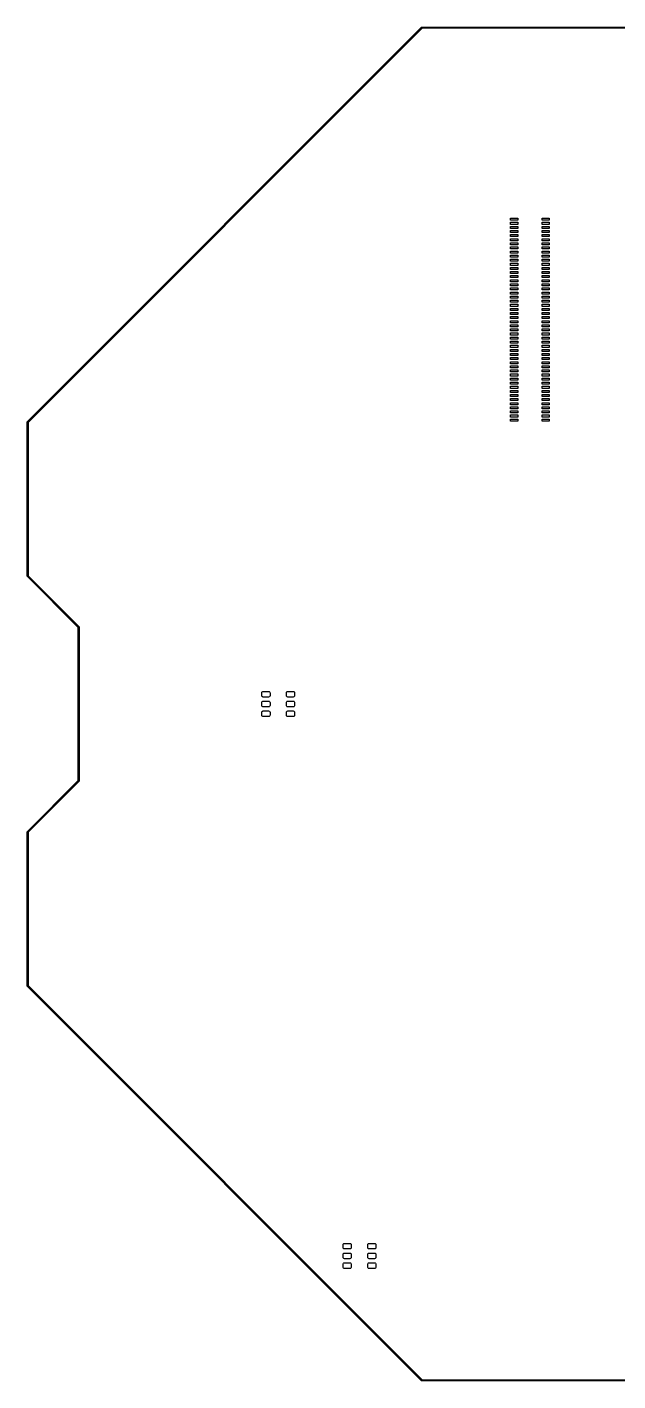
# Model space of a CAD drawing. Extents: x 39 to 172, y -172 to -39.
# Drawn here: x 39.4 to 97.1, y -171.5 to -39.4 of the extents above; entities that cross this region are included whole.
import ezdxf

# ---------------------------------------------------------------- set-up
doc = ezdxf.new("R2010")
doc.units = 0
doc.layers.add('BLACK', color=7, linetype='CONTINUOUS')

msp = doc.modelspace()

# ---------------------------------------------------------------- linework, layer by layer
at = {"layer": 'BLACK', "linetype": 'CONTINUOUS'}
for p, q in [((39.464645, -77.964645), (77.964645, -39.464645)), ((78.02071, -39.55), (39.55, -78.02071)), ((77.964645, -39.464645), (78, -39.45)), ((78, -39.45), (133, -39.45)), ((132.97929, -39.55), (78.02071, -39.55)), ((86.65, -58.3), (86.65, -58.1)), ((86.65, -58.1), (87.35, -58.1)), ((87.35, -58.1), (87.35, -58.3)), ((89.73, -58.3), (89.73, -58.1)), ((89.73, -58.1), (90.43, -58.1)), ((90.43, -58.1), (90.43, -58.3)), ((87.35, -58.3), (86.65, -58.3)), ((86.65, -58.7), (86.65, -58.5)), ((86.65, -58.5), (87.35, -58.5)), ((87.35, -58.7), (86.65, -58.7)), ((86.65, -59.1), (86.65, -58.9)), ((86.65, -58.9), (87.35, -58.9)), ((87.35, -59.1), (86.65, -59.1)), ((86.65, -59.5), (86.65, -59.3)), ((86.65, -59.3), (87.35, -59.3)), ((87.35, -58.5), (87.35, -58.7)), ((87.35, -58.9), (87.35, -59.1)), ((87.35, -59.3), (87.35, -59.5)), ((90.43, -58.3), (89.73, -58.3)), ((89.73, -58.7), (89.73, -58.5)), ((89.73, -58.5), (90.43, -58.5)), ((90.43, -58.7), (89.73, -58.7)), ((89.73, -59.1), (89.73, -58.9)), ((89.73, -58.9), (90.43, -58.9)), ((90.43, -59.1), (89.73, -59.1)), ((89.73, -59.5), (89.73, -59.3)), ((89.73, -59.3), (90.43, -59.3)), ((90.43, -58.5), (90.43, -58.7)), ((90.43, -58.9), (90.43, -59.1)), ((90.43, -59.3), (90.43, -59.5)), ((87.35, -59.5), (86.65, -59.5)), ((86.65, -59.9), (86.65, -59.7)), ((86.65, -59.7), (87.35, -59.7)), ((87.35, -59.9), (86.65, -59.9)), ((86.65, -60.3), (86.65, -60.1)), ((86.65, -60.1), (87.35, -60.1)), ((87.35, -60.3), (86.65, -60.3)), ((86.65, -60.7), (86.65, -60.5)), ((86.65, -60.5), (87.35, -60.5)), ((87.35, -60.7), (86.65, -60.7)), ((87.35, -59.7), (87.35, -59.9)), ((87.35, -60.1), (87.35, -60.3)), ((87.35, -60.5), (87.35, -60.7)), ((90.43, -59.5), (89.73, -59.5)), ((89.73, -59.9), (89.73, -59.7)), ((89.73, -59.7), (90.43, -59.7)), ((90.43, -59.9), (89.73, -59.9)), ((89.73, -60.3), (89.73, -60.1)), ((89.73, -60.1), (90.43, -60.1)), ((90.43, -60.3), (89.73, -60.3)), ((89.73, -60.7), (89.73, -60.5)), ((89.73, -60.5), (90.43, -60.5)), ((90.43, -60.7), (89.73, -60.7)), ((90.43, -59.7), (90.43, -59.9)), ((90.43, -60.1), (90.43, -60.3)), ((90.43, -60.5), (90.43, -60.7)), ((86.65, -61.1), (86.65, -60.9)), ((86.65, -60.9), (87.35, -60.9)), ((87.35, -61.1), (86.65, -61.1)), ((86.65, -61.5), (86.65, -61.3)), ((86.65, -61.3), (87.35, -61.3)), ((87.35, -61.5), (86.65, -61.5)), ((86.65, -61.9), (86.65, -61.7)), ((86.65, -61.7), (87.35, -61.7)), ((87.35, -61.9), (86.65, -61.9)), ((87.35, -60.9), (87.35, -61.1)), ((87.35, -61.3), (87.35, -61.5)), ((87.35, -61.7), (87.35, -61.9)), ((89.73, -61.1), (89.73, -60.9)), ((89.73, -60.9), (90.43, -60.9)), ((90.43, -61.1), (89.73, -61.1)), ((89.73, -61.5), (89.73, -61.3)), ((89.73, -61.3), (90.43, -61.3)), ((90.43, -61.5), (89.73, -61.5)), ((89.73, -61.9), (89.73, -61.7)), ((89.73, -61.7), (90.43, -61.7)), ((90.43, -61.9), (89.73, -61.9)), ((90.43, -60.9), (90.43, -61.1)), ((90.43, -61.3), (90.43, -61.5)), ((90.43, -61.7), (90.43, -61.9)), ((86.65, -62.3), (86.65, -62.1)), ((86.65, -62.1), (87.35, -62.1)), ((87.35, -62.3), (86.65, -62.3)), ((86.65, -62.7), (86.65, -62.5)), ((86.65, -62.5), (87.35, -62.5)), ((87.35, -62.7), (86.65, -62.7)), ((86.65, -63.1), (86.65, -62.9)), ((86.65, -62.9), (87.35, -62.9)), ((87.35, -63.1), (86.65, -63.1)), ((86.65, -63.5), (86.65, -63.3)), ((86.65, -63.3), (87.35, -63.3)), ((87.35, -62.1), (87.35, -62.3)), ((87.35, -62.5), (87.35, -62.7)), ((87.35, -62.9), (87.35, -63.1)), ((87.35, -63.3), (87.35, -63.5)), ((89.73, -62.3), (89.73, -62.1)), ((89.73, -62.1), (90.43, -62.1)), ((90.43, -62.3), (89.73, -62.3)), ((89.73, -62.7), (89.73, -62.5)), ((89.73, -62.5), (90.43, -62.5)), ((90.43, -62.7), (89.73, -62.7)), ((89.73, -63.1), (89.73, -62.9)), ((89.73, -62.9), (90.43, -62.9)), ((90.43, -63.1), (89.73, -63.1)), ((89.73, -63.5), (89.73, -63.3)), ((89.73, -63.3), (90.43, -63.3)), ((90.43, -62.1), (90.43, -62.3)), ((90.43, -62.5), (90.43, -62.7)), ((90.43, -62.9), (90.43, -63.1)), ((90.43, -63.3), (90.43, -63.5)), ((87.35, -63.5), (86.65, -63.5)), ((86.65, -63.9), (86.65, -63.7)), ((86.65, -63.7), (87.35, -63.7)), ((87.35, -63.9), (86.65, -63.9)), ((86.65, -64.3), (86.65, -64.1)), ((86.65, -64.1), (87.35, -64.1)), ((87.35, -64.3), (86.65, -64.3)), ((86.65, -64.7), (86.65, -64.5)), ((86.65, -64.5), (87.35, -64.5)), ((87.35, -64.7), (86.65, -64.7)), ((87.35, -63.7), (87.35, -63.9)), ((87.35, -64.1), (87.35, -64.3)), ((87.35, -64.5), (87.35, -64.7)), ((90.43, -63.5), (89.73, -63.5)), ((89.73, -63.9), (89.73, -63.7)), ((89.73, -63.7), (90.43, -63.7)), ((90.43, -63.9), (89.73, -63.9)), ((89.73, -64.3), (89.73, -64.1)), ((89.73, -64.1), (90.43, -64.1)), ((90.43, -64.3), (89.73, -64.3)), ((89.73, -64.7), (89.73, -64.5)), ((89.73, -64.5), (90.43, -64.5)), ((90.43, -64.7), (89.73, -64.7)), ((90.43, -63.7), (90.43, -63.9)), ((90.43, -64.1), (90.43, -64.3)), ((90.43, -64.5), (90.43, -64.7)), ((86.65, -65.1), (86.65, -64.9)), ((86.65, -64.9), (87.35, -64.9)), ((87.35, -65.1), (86.65, -65.1)), ((86.65, -65.5), (86.65, -65.3)), ((86.65, -65.3), (87.35, -65.3)), ((87.35, -65.5), (86.65, -65.5)), ((86.65, -65.9), (86.65, -65.7)), ((86.65, -65.7), (87.35, -65.7)), ((87.35, -65.9), (86.65, -65.9)), ((87.35, -64.9), (87.35, -65.1)), ((87.35, -65.3), (87.35, -65.5)), ((87.35, -65.7), (87.35, -65.9)), ((89.73, -65.1), (89.73, -64.9)), ((89.73, -64.9), (90.43, -64.9)), ((90.43, -65.1), (89.73, -65.1)), ((89.73, -65.5), (89.73, -65.3)), ((89.73, -65.3), (90.43, -65.3)), ((90.43, -65.5), (89.73, -65.5)), ((89.73, -65.9), (89.73, -65.7)), ((89.73, -65.7), (90.43, -65.7)), ((90.43, -65.9), (89.73, -65.9)), ((90.43, -64.9), (90.43, -65.1)), ((90.43, -65.3), (90.43, -65.5)), ((90.43, -65.7), (90.43, -65.9)), ((86.65, -66.3), (86.65, -66.1)), ((86.65, -66.1), (87.35, -66.1)), ((87.35, -66.3), (86.65, -66.3)), ((86.65, -66.7), (86.65, -66.5)), ((86.65, -66.5), (87.35, -66.5)), ((87.35, -66.7), (86.65, -66.7)), ((86.65, -67.1), (86.65, -66.9)), ((86.65, -66.9), (87.35, -66.9)), ((87.35, -67.1), (86.65, -67.1)), ((86.65, -67.5), (86.65, -67.3)), ((86.65, -67.3), (87.35, -67.3)), ((87.35, -66.1), (87.35, -66.3)), ((87.35, -66.5), (87.35, -66.7)), ((87.35, -66.9), (87.35, -67.1)), ((87.35, -67.3), (87.35, -67.5)), ((89.73, -66.3), (89.73, -66.1)), ((89.73, -66.1), (90.43, -66.1)), ((90.43, -66.3), (89.73, -66.3)), ((89.73, -66.7), (89.73, -66.5)), ((89.73, -66.5), (90.43, -66.5)), ((90.43, -66.7), (89.73, -66.7)), ((89.73, -67.1), (89.73, -66.9)), ((89.73, -66.9), (90.43, -66.9)), ((90.43, -67.1), (89.73, -67.1)), ((89.73, -67.5), (89.73, -67.3)), ((89.73, -67.3), (90.43, -67.3)), ((90.43, -66.1), (90.43, -66.3)), ((90.43, -66.5), (90.43, -66.7)), ((90.43, -66.9), (90.43, -67.1)), ((90.43, -67.3), (90.43, -67.5)), ((87.35, -67.5), (86.65, -67.5)), ((86.65, -67.9), (86.65, -67.7)), ((86.65, -67.7), (87.35, -67.7)), ((87.35, -67.9), (86.65, -67.9)), ((86.65, -68.3), (86.65, -68.1)), ((86.65, -68.1), (87.35, -68.1)), ((87.35, -68.3), (86.65, -68.3)), ((86.65, -68.7), (86.65, -68.5)), ((86.65, -68.5), (87.35, -68.5)), ((87.35, -67.7), (87.35, -67.9)), ((87.35, -68.1), (87.35, -68.3)), ((87.35, -68.5), (87.35, -68.7)), ((90.43, -67.5), (89.73, -67.5)), ((89.73, -67.9), (89.73, -67.7)), ((89.73, -67.7), (90.43, -67.7)), ((90.43, -67.9), (89.73, -67.9)), ((89.73, -68.3), (89.73, -68.1)), ((89.73, -68.1), (90.43, -68.1)), ((90.43, -68.3), (89.73, -68.3)), ((89.73, -68.7), (89.73, -68.5)), ((89.73, -68.5), (90.43, -68.5)), ((90.43, -67.7), (90.43, -67.9)), ((90.43, -68.1), (90.43, -68.3)), ((90.43, -68.5), (90.43, -68.7)), ((87.35, -68.7), (86.65, -68.7)), ((86.65, -69.1), (86.65, -68.9)), ((86.65, -68.9), (87.35, -68.9)), ((87.35, -69.1), (86.65, -69.1)), ((86.65, -69.5), (86.65, -69.3)), ((86.65, -69.3), (87.35, -69.3)), ((87.35, -69.5), (86.65, -69.5)), ((86.65, -69.9), (86.65, -69.7)), ((86.65, -69.7), (87.35, -69.7)), ((87.35, -69.9), (86.65, -69.9)), ((87.35, -68.9), (87.35, -69.1)), ((87.35, -69.3), (87.35, -69.5)), ((87.35, -69.7), (87.35, -69.9)), ((90.43, -68.7), (89.73, -68.7)), ((89.73, -69.1), (89.73, -68.9)), ((89.73, -68.9), (90.43, -68.9)), ((90.43, -69.1), (89.73, -69.1)), ((89.73, -69.5), (89.73, -69.3)), ((89.73, -69.3), (90.43, -69.3)), ((90.43, -69.5), (89.73, -69.5)), ((89.73, -69.9), (89.73, -69.7)), ((89.73, -69.7), (90.43, -69.7)), ((90.43, -69.9), (89.73, -69.9)), ((90.43, -68.9), (90.43, -69.1)), ((90.43, -69.3), (90.43, -69.5)), ((90.43, -69.7), (90.43, -69.9)), ((86.65, -70.3), (86.65, -70.1)), ((86.65, -70.1), (87.35, -70.1)), ((87.35, -70.3), (86.65, -70.3)), ((86.65, -70.7), (86.65, -70.5)), ((86.65, -70.5), (87.35, -70.5)), ((87.35, -70.7), (86.65, -70.7)), ((86.65, -71.1), (86.65, -70.9)), ((86.65, -70.9), (87.35, -70.9)), ((87.35, -71.1), (86.65, -71.1)), ((86.65, -71.5), (86.65, -71.3)), ((86.65, -71.3), (87.35, -71.3)), ((87.35, -70.1), (87.35, -70.3)), ((87.35, -70.5), (87.35, -70.7)), ((87.35, -70.9), (87.35, -71.1)), ((87.35, -71.3), (87.35, -71.5)), ((89.73, -70.3), (89.73, -70.1)), ((89.73, -70.1), (90.43, -70.1)), ((90.43, -70.3), (89.73, -70.3)), ((89.73, -70.7), (89.73, -70.5)), ((89.73, -70.5), (90.43, -70.5)), ((90.43, -70.7), (89.73, -70.7)), ((89.73, -71.1), (89.73, -70.9)), ((89.73, -70.9), (90.43, -70.9)), ((90.43, -71.1), (89.73, -71.1)), ((89.73, -71.5), (89.73, -71.3)), ((89.73, -71.3), (90.43, -71.3)), ((90.43, -70.1), (90.43, -70.3)), ((90.43, -70.5), (90.43, -70.7)), ((90.43, -70.9), (90.43, -71.1)), ((90.43, -71.3), (90.43, -71.5)), ((87.35, -71.5), (86.65, -71.5)), ((86.65, -71.9), (86.65, -71.7)), ((86.65, -71.7), (87.35, -71.7)), ((87.35, -71.9), (86.65, -71.9)), ((86.65, -72.3), (86.65, -72.1)), ((86.65, -72.1), (87.35, -72.1)), ((87.35, -72.3), (86.65, -72.3)), ((86.65, -72.7), (86.65, -72.5)), ((86.65, -72.5), (87.35, -72.5)), ((87.35, -71.7), (87.35, -71.9)), ((87.35, -72.1), (87.35, -72.3)), ((87.35, -72.5), (87.35, -72.7)), ((90.43, -71.5), (89.73, -71.5)), ((89.73, -71.9), (89.73, -71.7)), ((89.73, -71.7), (90.43, -71.7)), ((90.43, -71.9), (89.73, -71.9)), ((89.73, -72.3), (89.73, -72.1)), ((89.73, -72.1), (90.43, -72.1)), ((90.43, -72.3), (89.73, -72.3)), ((89.73, -72.7), (89.73, -72.5)), ((89.73, -72.5), (90.43, -72.5)), ((90.43, -71.7), (90.43, -71.9)), ((90.43, -72.1), (90.43, -72.3)), ((90.43, -72.5), (90.43, -72.7)), ((87.35, -72.7), (86.65, -72.7)), ((86.65, -73.1), (86.65, -72.9)), ((86.65, -72.9), (87.35, -72.9)), ((87.35, -73.1), (86.65, -73.1)), ((86.65, -73.5), (86.65, -73.3)), ((86.65, -73.3), (87.35, -73.3)), ((87.35, -73.5), (86.65, -73.5)), ((86.65, -73.9), (86.65, -73.7)), ((86.65, -73.7), (87.35, -73.7)), ((87.35, -73.9), (86.65, -73.9)), ((87.35, -72.9), (87.35, -73.1)), ((87.35, -73.3), (87.35, -73.5)), ((87.35, -73.7), (87.35, -73.9)), ((90.43, -72.7), (89.73, -72.7)), ((89.73, -73.1), (89.73, -72.9)), ((89.73, -72.9), (90.43, -72.9)), ((90.43, -73.1), (89.73, -73.1)), ((89.73, -73.5), (89.73, -73.3)), ((89.73, -73.3), (90.43, -73.3)), ((90.43, -73.5), (89.73, -73.5)), ((89.73, -73.9), (89.73, -73.7)), ((89.73, -73.7), (90.43, -73.7)), ((90.43, -73.9), (89.73, -73.9)), ((90.43, -72.9), (90.43, -73.1)), ((90.43, -73.3), (90.43, -73.5)), ((90.43, -73.7), (90.43, -73.9)), ((86.65, -74.3), (86.65, -74.1)), ((86.65, -74.1), (87.35, -74.1)), ((87.35, -74.3), (86.65, -74.3)), ((86.65, -74.7), (86.65, -74.5)), ((86.65, -74.5), (87.35, -74.5)), ((87.35, -74.7), (86.65, -74.7)), ((86.65, -75.1), (86.65, -74.9)), ((86.65, -74.9), (87.35, -74.9)), ((87.35, -75.1), (86.65, -75.1)), ((87.35, -74.1), (87.35, -74.3)), ((87.35, -74.5), (87.35, -74.7)), ((87.35, -74.9), (87.35, -75.1)), ((89.73, -74.3), (89.73, -74.1)), ((89.73, -74.1), (90.43, -74.1)), ((90.43, -74.3), (89.73, -74.3)), ((89.73, -74.7), (89.73, -74.5)), ((89.73, -74.5), (90.43, -74.5)), ((90.43, -74.7), (89.73, -74.7)), ((89.73, -75.1), (89.73, -74.9)), ((89.73, -74.9), (90.43, -74.9)), ((90.43, -75.1), (89.73, -75.1)), ((90.43, -74.1), (90.43, -74.3)), ((90.43, -74.5), (90.43, -74.7)), ((90.43, -74.9), (90.43, -75.1)), ((86.65, -75.5), (86.65, -75.3)), ((86.65, -75.3), (87.35, -75.3)), ((87.35, -75.5), (86.65, -75.5)), ((86.65, -75.9), (86.65, -75.7)), ((86.65, -75.7), (87.35, -75.7)), ((87.35, -75.9), (86.65, -75.9)), ((86.65, -76.3), (86.65, -76.1)), ((86.65, -76.1), (87.35, -76.1)), ((87.35, -76.3), (86.65, -76.3)), ((86.65, -76.7), (86.65, -76.5)), ((86.65, -76.5), (87.35, -76.5)), ((87.35, -75.3), (87.35, -75.5)), ((87.35, -75.7), (87.35, -75.9)), ((87.35, -76.1), (87.35, -76.3)), ((87.35, -76.5), (87.35, -76.7)), ((89.73, -75.5), (89.73, -75.3)), ((89.73, -75.3), (90.43, -75.3)), ((90.43, -75.5), (89.73, -75.5)), ((89.73, -75.9), (89.73, -75.7)), ((89.73, -75.7), (90.43, -75.7)), ((90.43, -75.9), (89.73, -75.9)), ((89.73, -76.3), (89.73, -76.1)), ((89.73, -76.1), (90.43, -76.1)), ((90.43, -76.3), (89.73, -76.3)), ((89.73, -76.7), (89.73, -76.5)), ((89.73, -76.5), (90.43, -76.5)), ((90.43, -75.3), (90.43, -75.5)), ((90.43, -75.7), (90.43, -75.9)), ((90.43, -76.1), (90.43, -76.3)), ((90.43, -76.5), (90.43, -76.7)), ((87.35, -76.7), (86.65, -76.7)), ((86.65, -77.1), (86.65, -76.9)), ((86.65, -76.9), (87.35, -76.9)), ((87.35, -77.1), (86.65, -77.1)), ((86.65, -77.5), (86.65, -77.3)), ((86.65, -77.3), (87.35, -77.3)), ((87.35, -77.5), (86.65, -77.5)), ((86.65, -77.9), (86.65, -77.7)), ((86.65, -77.7), (87.35, -77.7)), ((87.35, -77.9), (86.65, -77.9)), ((87.35, -76.9), (87.35, -77.1)), ((87.35, -77.3), (87.35, -77.5)), ((87.35, -77.7), (87.35, -77.9)), ((90.43, -76.7), (89.73, -76.7)), ((89.73, -77.1), (89.73, -76.9)), ((89.73, -76.9), (90.43, -76.9)), ((90.43, -77.1), (89.73, -77.1)), ((89.73, -77.5), (89.73, -77.3)), ((89.73, -77.3), (90.43, -77.3)), ((90.43, -77.5), (89.73, -77.5)), ((89.73, -77.9), (89.73, -77.7)), ((89.73, -77.7), (90.43, -77.7)), ((90.43, -77.9), (89.73, -77.9)), ((90.43, -76.9), (90.43, -77.1)), ((90.43, -77.3), (90.43, -77.5)), ((90.43, -77.7), (90.43, -77.9)), ((39.45, -78), (39.464645, -77.964645)), ((39.45, -93), (39.45, -78)), ((39.55, -78.02071), (39.55, -92.97929)), ((39.464645, -93.035355), (39.45, -93)), ((44.45, -98.02071), (39.464645, -93.035355)), ((39.55, -92.97929), (44.535355, -97.964645)), ((44.45, -105.5), (44.45, -98.02071)), ((44.535355, -97.964645), (44.55, -98)), ((44.55, -98), (44.55, -105.5)), ((62.380467, -104.359881), (62.410273, -104.315273)), ((62.410273, -104.315273), (62.454881, -104.285467)), ((62.454881, -104.285467), (62.5075, -104.275)), ((62.5075, -104.275), (63.0325, -104.275)), ((63.0325, -104.275), (63.085119, -104.285467)), ((63.085119, -104.285467), (63.129727, -104.315273)), ((63.129727, -104.315273), (63.159533, -104.359881)), ((64.780467, -104.359881), (64.810273, -104.315273)), ((64.810273, -104.315273), (64.854881, -104.285467)), ((64.854881, -104.285467), (64.9075, -104.275)), ((64.9075, -104.275), (65.4325, -104.275)), ((65.4325, -104.275), (65.485119, -104.285467)), ((65.485119, -104.285467), (65.529727, -104.315273)), ((65.529727, -104.315273), (65.559533, -104.359881)), ((44.45, -112.97929), (44.45, -105.5)), ((44.55, -105.5), (44.55, -113)), ((62.37, -104.4125), (62.380467, -104.359881)), ((62.37, -104.6875), (62.37, -104.4125)), ((62.380467, -104.740119), (62.37, -104.6875)), ((62.37, -105.3625), (62.380467, -105.309881)), ((62.37, -105.6375), (62.37, -105.3625)), ((62.380467, -105.690119), (62.37, -105.6375)), ((62.410273, -104.784727), (62.380467, -104.740119)), ((62.380467, -105.309881), (62.410273, -105.265273)), ((62.454881, -104.814533), (62.410273, -104.784727)), ((62.410273, -105.265273), (62.454881, -105.235467)), ((62.5075, -104.825), (62.454881, -104.814533)), ((62.454881, -105.235467), (62.5075, -105.225)), ((63.0325, -104.825), (62.5075, -104.825)), ((62.5075, -105.225), (63.0325, -105.225)), ((63.085119, -104.814533), (63.0325, -104.825)), ((63.0325, -105.225), (63.085119, -105.235467)), ((63.129727, -104.784727), (63.085119, -104.814533)), ((63.085119, -105.235467), (63.129727, -105.265273)), ((63.159533, -104.740119), (63.129727, -104.784727)), ((63.129727, -105.265273), (63.159533, -105.309881)), ((63.159533, -104.359881), (63.17, -104.4125)), ((63.17, -104.6875), (63.159533, -104.740119)), ((63.159533, -105.309881), (63.17, -105.3625)), ((63.17, -105.6375), (63.159533, -105.690119)), ((63.17, -104.4125), (63.17, -104.6875)), ((63.17, -105.3625), (63.17, -105.6375)), ((64.77, -104.4125), (64.780467, -104.359881)), ((64.77, -104.6875), (64.77, -104.4125)), ((64.780467, -104.740119), (64.77, -104.6875)), ((64.77, -105.3625), (64.780467, -105.309881)), ((64.77, -105.6375), (64.77, -105.3625)), ((64.780467, -105.690119), (64.77, -105.6375)), ((64.810273, -104.784727), (64.780467, -104.740119)), ((64.780467, -105.309881), (64.810273, -105.265273)), ((64.854881, -104.814533), (64.810273, -104.784727)), ((64.810273, -105.265273), (64.854881, -105.235467)), ((64.9075, -104.825), (64.854881, -104.814533)), ((64.854881, -105.235467), (64.9075, -105.225)), ((65.4325, -104.825), (64.9075, -104.825)), ((64.9075, -105.225), (65.4325, -105.225)), ((65.485119, -104.814533), (65.4325, -104.825)), ((65.4325, -105.225), (65.485119, -105.235467)), ((65.529727, -104.784727), (65.485119, -104.814533)), ((65.485119, -105.235467), (65.529727, -105.265273)), ((65.559533, -104.740119), (65.529727, -104.784727)), ((65.529727, -105.265273), (65.559533, -105.309881)), ((65.559533, -104.359881), (65.57, -104.4125)), ((65.57, -104.6875), (65.559533, -104.740119)), ((65.559533, -105.309881), (65.57, -105.3625)), ((65.57, -105.6375), (65.559533, -105.690119)), ((65.57, -104.4125), (65.57, -104.6875)), ((65.57, -105.3625), (65.57, -105.6375)), ((62.37, -106.3125), (62.380467, -106.259881)), ((62.37, -106.5875), (62.37, -106.3125)), ((62.380467, -106.640119), (62.37, -106.5875)), ((62.410273, -105.734727), (62.380467, -105.690119)), ((62.380467, -106.259881), (62.410273, -106.215273)), ((62.410273, -106.684727), (62.380467, -106.640119)), ((62.454881, -105.764533), (62.410273, -105.734727)), ((62.410273, -106.215273), (62.454881, -106.185467)), ((62.454881, -106.714533), (62.410273, -106.684727)), ((62.5075, -105.775), (62.454881, -105.764533)), ((62.454881, -106.185467), (62.5075, -106.175)), ((62.5075, -106.725), (62.454881, -106.714533)), ((63.0325, -105.775), (62.5075, -105.775)), ((62.5075, -106.175), (63.0325, -106.175)), ((63.0325, -106.725), (62.5075, -106.725)), ((63.085119, -105.764533), (63.0325, -105.775)), ((63.0325, -106.175), (63.085119, -106.185467)), ((63.085119, -106.714533), (63.0325, -106.725)), ((63.129727, -105.734727), (63.085119, -105.764533)), ((63.085119, -106.185467), (63.129727, -106.215273)), ((63.129727, -106.684727), (63.085119, -106.714533)), ((63.159533, -105.690119), (63.129727, -105.734727)), ((63.129727, -106.215273), (63.159533, -106.259881)), ((63.159533, -106.640119), (63.129727, -106.684727)), ((63.159533, -106.259881), (63.17, -106.3125)), ((63.17, -106.5875), (63.159533, -106.640119)), ((63.17, -106.3125), (63.17, -106.5875)), ((64.77, -106.3125), (64.780467, -106.259881)), ((64.77, -106.5875), (64.77, -106.3125)), ((64.780467, -106.640119), (64.77, -106.5875)), ((64.810273, -105.734727), (64.780467, -105.690119)), ((64.780467, -106.259881), (64.810273, -106.215273)), ((64.810273, -106.684727), (64.780467, -106.640119)), ((64.854881, -105.764533), (64.810273, -105.734727)), ((64.810273, -106.215273), (64.854881, -106.185467)), ((64.854881, -106.714533), (64.810273, -106.684727)), ((64.9075, -105.775), (64.854881, -105.764533)), ((64.854881, -106.185467), (64.9075, -106.175)), ((64.9075, -106.725), (64.854881, -106.714533)), ((65.4325, -105.775), (64.9075, -105.775)), ((64.9075, -106.175), (65.4325, -106.175)), ((65.4325, -106.725), (64.9075, -106.725)), ((65.485119, -105.764533), (65.4325, -105.775)), ((65.4325, -106.175), (65.485119, -106.185467)), ((65.485119, -106.714533), (65.4325, -106.725)), ((65.529727, -105.734727), (65.485119, -105.764533)), ((65.485119, -106.185467), (65.529727, -106.215273)), ((65.529727, -106.684727), (65.485119, -106.714533)), ((65.559533, -105.690119), (65.529727, -105.734727)), ((65.529727, -106.215273), (65.559533, -106.259881)), ((65.559533, -106.640119), (65.529727, -106.684727)), ((65.559533, -106.259881), (65.57, -106.3125)), ((65.57, -106.5875), (65.559533, -106.640119)), ((65.57, -106.3125), (65.57, -106.5875)), ((39.464645, -117.964645), (44.45, -112.97929)), ((44.535355, -113.035355), (39.55, -118.02071)), ((44.55, -113), (44.535355, -113.035355)), ((39.45, -118), (39.464645, -117.964645)), ((39.45, -133), (39.45, -118)), ((39.55, -118.02071), (39.55, -132.97929)), ((39.464645, -133.035355), (39.45, -133)), ((77.964645, -171.535355), (39.464645, -133.035355)), ((39.55, -132.97929), (78.02071, -171.45)), ((70.3, -158.2625), (70.310467, -158.209881)), ((70.3, -158.5375), (70.3, -158.2625)), ((70.310467, -158.209881), (70.340273, -158.165273)), ((70.340273, -158.165273), (70.384881, -158.135467)), ((70.384881, -158.135467), (70.4375, -158.125)), ((70.4375, -158.125), (70.9625, -158.125)), ((70.9625, -158.125), (71.015119, -158.135467)), ((71.015119, -158.135467), (71.059727, -158.165273)), ((71.059727, -158.165273), (71.089533, -158.209881)), ((71.089533, -158.209881), (71.1, -158.2625)), ((71.1, -158.2625), (71.1, -158.5375)), ((72.7, -158.2625), (72.710467, -158.209881)), ((72.7, -158.5375), (72.7, -158.2625)), ((72.710467, -158.209881), (72.740273, -158.165273)), ((72.740273, -158.165273), (72.784881, -158.135467)), ((72.784881, -158.135467), (72.8375, -158.125)), ((72.8375, -158.125), (73.3625, -158.125)), ((73.3625, -158.125), (73.415119, -158.135467)), ((73.415119, -158.135467), (73.459727, -158.165273)), ((73.459727, -158.165273), (73.489533, -158.209881)), ((73.489533, -158.209881), (73.5, -158.2625)), ((73.5, -158.2625), (73.5, -158.5375)), ((70.310467, -158.590119), (70.3, -158.5375)), ((70.3, -159.2125), (70.310467, -159.159881)), ((70.3, -159.4875), (70.3, -159.2125)), ((70.310467, -159.540119), (70.3, -159.4875)), ((70.340273, -158.634727), (70.310467, -158.590119)), ((70.310467, -159.159881), (70.340273, -159.115273)), ((70.340273, -159.584727), (70.310467, -159.540119)), ((70.384881, -158.664533), (70.340273, -158.634727)), ((70.340273, -159.115273), (70.384881, -159.085467)), ((70.384881, -159.614533), (70.340273, -159.584727)), ((70.4375, -158.675), (70.384881, -158.664533)), ((70.384881, -159.085467), (70.4375, -159.075)), ((70.4375, -159.625), (70.384881, -159.614533)), ((70.9625, -158.675), (70.4375, -158.675)), ((70.4375, -159.075), (70.9625, -159.075)), ((70.9625, -159.625), (70.4375, -159.625)), ((71.015119, -158.664533), (70.9625, -158.675)), ((70.9625, -159.075), (71.015119, -159.085467)), ((71.015119, -159.614533), (70.9625, -159.625)), ((71.059727, -158.634727), (71.015119, -158.664533)), ((71.015119, -159.085467), (71.059727, -159.115273)), ((71.059727, -159.584727), (71.015119, -159.614533)), ((71.089533, -158.590119), (71.059727, -158.634727)), ((71.059727, -159.115273), (71.089533, -159.159881)), ((71.089533, -159.540119), (71.059727, -159.584727)), ((71.1, -158.5375), (71.089533, -158.590119)), ((71.089533, -159.159881), (71.1, -159.2125)), ((71.1, -159.4875), (71.089533, -159.540119)), ((71.1, -159.2125), (71.1, -159.4875)), ((72.710467, -158.590119), (72.7, -158.5375)), ((72.7, -159.2125), (72.710467, -159.159881)), ((72.7, -159.4875), (72.7, -159.2125)), ((72.710467, -159.540119), (72.7, -159.4875)), ((72.740273, -158.634727), (72.710467, -158.590119)), ((72.710467, -159.159881), (72.740273, -159.115273)), ((72.740273, -159.584727), (72.710467, -159.540119)), ((72.784881, -158.664533), (72.740273, -158.634727)), ((72.740273, -159.115273), (72.784881, -159.085467)), ((72.784881, -159.614533), (72.740273, -159.584727)), ((72.8375, -158.675), (72.784881, -158.664533)), ((72.784881, -159.085467), (72.8375, -159.075)), ((72.8375, -159.625), (72.784881, -159.614533)), ((73.3625, -158.675), (72.8375, -158.675)), ((72.8375, -159.075), (73.3625, -159.075)), ((73.3625, -159.625), (72.8375, -159.625)), ((73.415119, -158.664533), (73.3625, -158.675)), ((73.3625, -159.075), (73.415119, -159.085467)), ((73.415119, -159.614533), (73.3625, -159.625)), ((73.459727, -158.634727), (73.415119, -158.664533)), ((73.415119, -159.085467), (73.459727, -159.115273)), ((73.459727, -159.584727), (73.415119, -159.614533)), ((73.489533, -158.590119), (73.459727, -158.634727)), ((73.459727, -159.115273), (73.489533, -159.159881)), ((73.489533, -159.540119), (73.459727, -159.584727)), ((73.5, -158.5375), (73.489533, -158.590119)), ((73.489533, -159.159881), (73.5, -159.2125)), ((73.5, -159.4875), (73.489533, -159.540119)), ((73.5, -159.2125), (73.5, -159.4875)), ((70.3, -160.1625), (70.310467, -160.109881)), ((70.3, -160.4375), (70.3, -160.1625)), ((70.310467, -160.490119), (70.3, -160.4375)), ((70.310467, -160.109881), (70.340273, -160.065273)), ((70.340273, -160.534727), (70.310467, -160.490119)), ((70.340273, -160.065273), (70.384881, -160.035467)), ((70.384881, -160.564533), (70.340273, -160.534727)), ((70.384881, -160.035467), (70.4375, -160.025)), ((70.4375, -160.575), (70.384881, -160.564533)), ((70.4375, -160.025), (70.9625, -160.025)), ((70.9625, -160.575), (70.4375, -160.575)), ((70.9625, -160.025), (71.015119, -160.035467)), ((71.015119, -160.564533), (70.9625, -160.575)), ((71.015119, -160.035467), (71.059727, -160.065273)), ((71.059727, -160.534727), (71.015119, -160.564533)), ((71.059727, -160.065273), (71.089533, -160.109881)), ((71.089533, -160.490119), (71.059727, -160.534727)), ((71.089533, -160.109881), (71.1, -160.1625)), ((71.1, -160.4375), (71.089533, -160.490119)), ((71.1, -160.1625), (71.1, -160.4375)), ((72.7, -160.1625), (72.710467, -160.109881)), ((72.7, -160.4375), (72.7, -160.1625)), ((72.710467, -160.490119), (72.7, -160.4375)), ((72.710467, -160.109881), (72.740273, -160.065273)), ((72.740273, -160.534727), (72.710467, -160.490119)), ((72.740273, -160.065273), (72.784881, -160.035467)), ((72.784881, -160.564533), (72.740273, -160.534727)), ((72.784881, -160.035467), (72.8375, -160.025)), ((72.8375, -160.575), (72.784881, -160.564533)), ((72.8375, -160.025), (73.3625, -160.025)), ((73.3625, -160.575), (72.8375, -160.575)), ((73.3625, -160.025), (73.415119, -160.035467)), ((73.415119, -160.564533), (73.3625, -160.575)), ((73.415119, -160.035467), (73.459727, -160.065273)), ((73.459727, -160.534727), (73.415119, -160.564533)), ((73.459727, -160.065273), (73.489533, -160.109881)), ((73.489533, -160.490119), (73.459727, -160.534727)), ((73.489533, -160.109881), (73.5, -160.1625)), ((73.5, -160.4375), (73.489533, -160.490119)), ((73.5, -160.1625), (73.5, -160.4375)), ((78, -171.55), (77.964645, -171.535355)), ((133, -171.55), (78, -171.55)), ((78.02071, -171.45), (132.97929, -171.45))]:
    msp.add_line(p, q, dxfattribs=at)

doc.saveas('drawing.dxf')
